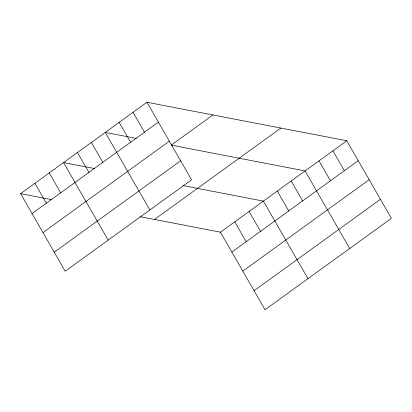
<?xml version="1.0" encoding="UTF-8"?>
<svg xmlns="http://www.w3.org/2000/svg" width="412" height="412" viewBox="0 0 412 412"><rect width="100%" height="100%" fill="white"/><g stroke="black" fill="none" stroke-linecap="round" stroke-linejoin="round"><path stroke-width="0.62" d="M146.971 102.253L191.575 179.823L65.204 271.225L20.6 193.655L146.971 102.253L346.796 140.775L391.4 218.345L265.029 309.747L220.425 232.177L140.013 216.676M32.038 213.55L158.409 122.148M42.987 232.584L169.353 141.182M171.212 145.127L212.911 114.963M54.26 252.196L180.631 160.793M154.485 219.462L280.85 128.06M220.425 232.177L346.796 140.775M231.868 252.072L358.234 160.67M242.812 271.106L369.178 179.704M254.086 290.712L380.456 199.31M136.408 138.417L105.266 132.417L149.87 209.986M171.84 145.251L305.091 170.939L349.7 248.508M94.703 168.58L63.566 162.58L108.171 240.15M182.98 185.596L263.392 201.097L307.996 278.672M20.6 193.655L51.742 199.66M332.896 150.828L344.334 170.722M318.996 160.881L330.434 180.775M291.191 180.992L302.635 200.886M277.291 191.044L288.735 210.939M249.069 211.459L260.513 231.353M234.747 221.816L246.191 241.71M133.066 112.306L144.509 132.206M119.166 122.364L130.609 142.258M91.366 142.47L102.809 162.364M77.466 152.522L88.904 172.422M49.244 172.937L60.682 192.831M34.922 183.299L46.36 203.193"/></g></svg>
